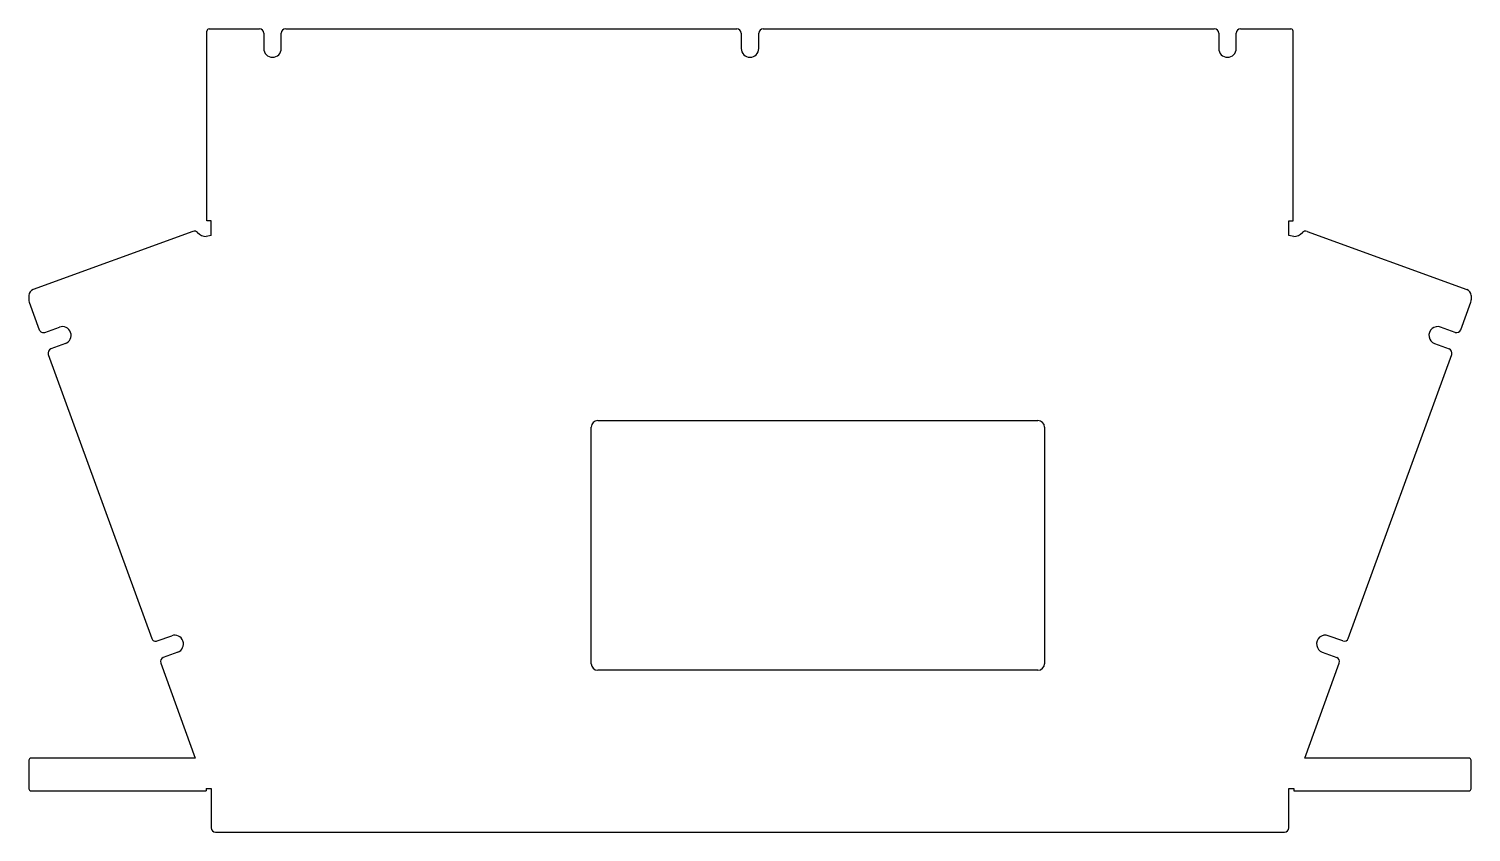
# Model space of a CAD drawing. Header units: millimetres. Extents: x -575 to 83, y -24 to 343.
import ezdxf

# ---------------------------------------------------------------- set-up
doc = ezdxf.new("R2010")
doc.units = ezdxf.units.MM

msp = doc.modelspace()

# ---------------------------------------------------------------- linework, layer by layer
at = {"color": 7, "linetype": 'Continuous', "lineweight": 25}
for p, q in [((-493, 342.98), (-470, 342.98)), ((-458, 342.98), (-252, 342.98)), ((-240, 342.98), (-34, 342.98)), ((-22, 342.98), (1, 342.98)), ((-494, 255.24), (-494, 341.98)), ((-468, 340.98), (-468, 333.98)), ((-460, 333.98), (-460, 340.98)), ((-250, 340.98), (-250, 333.98)), ((-242, 333.98), (-242, 340.98)), ((-32, 340.98), (-32, 333.98)), ((-24, 333.98), (-24, 340.98)), ((2, 255.24), (2, 341.98)), ((-500.44, 250.48), (-573.3, 223.97)), ((-492, 255.24), (-494, 255.24)), ((-492, 248.56), (-492, 255.24)), ((0, 255.24), (2, 255.24)), ((0, 248.56), (0, 255.24)), ((8.44, 250.48), (81.3, 223.97)), ((-492, 248.56), (-494.28, 248.2)), ((2.28, 248.2), (0, 248.56)), ((-575.28, 221.15), (-575.28, 219.25)), ((-575.1, 218.22), (-570.49, 205.56)), ((78.49, 205.56), (83.1, 218.22)), ((83.28, 221.15), (83.28, 219.25)), ((-567.93, 204.37), (-561.35, 206.76)), ((75.93, 204.37), (69.35, 206.76)), ((-558.61, 199.24), (-565.19, 196.85)), ((66.61, 199.24), (73.19, 196.85)), ((-566.39, 194.28), (-519.19, 64.61)), ((27.19, 64.61), (74.39, 194.28)), ((-318.5, 53.04), (-318.5, 161.04)), ((-315.5, 164.04), (-114.5, 164.04)), ((-111.5, 161.04), (-111.5, 53.04)), ((-516.62, 63.41), (-510.05, 65.81)), ((24.62, 63.41), (18.05, 65.81)), ((-515.08, 53.33), (-499.28, 9.91)), ((-507.31, 58.29), (-513.89, 55.89)), ((7.28, 9.91), (23.08, 53.33)), ((15.31, 58.29), (21.89, 55.89)), ((-114.5, 50.04), (-315.5, 50.04)), ((-575.28, 8.91), (-575.28, -4.09)), ((-499.28, 9.91), (-574.28, 9.91)), ((82.28, 9.91), (7.28, 9.91)), ((83.28, -4.09), (83.28, 8.91)), ((-574.28, -5.09), (-494.28, -5.09)), ((-494.28, -3.98), (-492, -3.98)), ((-494.28, -3.98), (-494.28, -5.09)), ((-492, -3.98), (-492, -21.91)), ((0, -3.98), (2.28, -3.98)), ((0, -21.91), (0, -3.98)), ((2.28, -3.98), (2.28, -5.09)), ((2.28, -5.09), (82.28, -5.09)), ((-490, -23.91), (-2, -23.91))]:
    msp.add_line(p, q, dxfattribs=at)
for centre, radius, start, end in [((-493, 341.98), 1, 90, 180), ((-470, 340.98), 2, 0, 90), ((-458, 340.98), 2, 90, 180), ((-252, 340.98), 2, 0, 90), ((-240, 340.98), 2, 90, 180), ((-34, 340.98), 2, 0, 90), ((-22, 340.98), 2, 90, 180), ((1, 341.98), 1, 0, 90), ((-464, 333.98), 4, 180, 0), ((-246, 333.98), 4, 180, 0), ((-28, 333.98), 4, 180, 360), ((-499.76, 248.6), 2, 40.97274, 110), ((7.76, 248.6), 2, 70, 139.02726), ((-494.47, 253.19), 5, 220.97274, 272.25747), ((2.47, 253.19), 5, 267.74253, 319.02726), ((-572.28, 221.15), 3, 110, 180), ((80.28, 221.15), 3, 0, 70), ((-572.28, 219.25), 3, 180, 200), ((80.28, 219.25), 3, 340, 0), ((-568.61, 206.25), 2, 200, 290), ((-559.98, 203), 4, 290, 110), ((67.98, 203), 4, 70, 250), ((76.61, 206.25), 2, 250, 340), ((-564.51, 194.97), 2, 110, 200), ((72.51, 194.97), 2, 340, 70), ((-315.5, 161.04), 3, 90, 180), ((-114.5, 161.04), 3, 0, 90), ((-508.68, 62.05), 4, 290, 110), ((16.68, 62.05), 4, 70, 250), ((-517.31, 65.29), 2, 200, 290), ((25.31, 65.29), 2, 250, 340), ((-513.2, 54.01), 2, 110, 200), ((-315.5, 53.04), 3, 180, 270), ((-114.5, 53.04), 3, 270, 0), ((21.2, 54.01), 2, 340, 70), ((-574.28, 8.91), 1, 90, 180), ((82.28, 8.91), 1, 0, 90), ((-574.28, -4.09), 1, 180, 270), ((82.28, -4.09), 1, 270, 0), ((-490, -21.91), 2, 180, 270), ((-2, -21.91), 2, 270, 0)]:
    msp.add_arc(centre, radius, start, end, dxfattribs=at)

doc.saveas('drawing.dxf')
